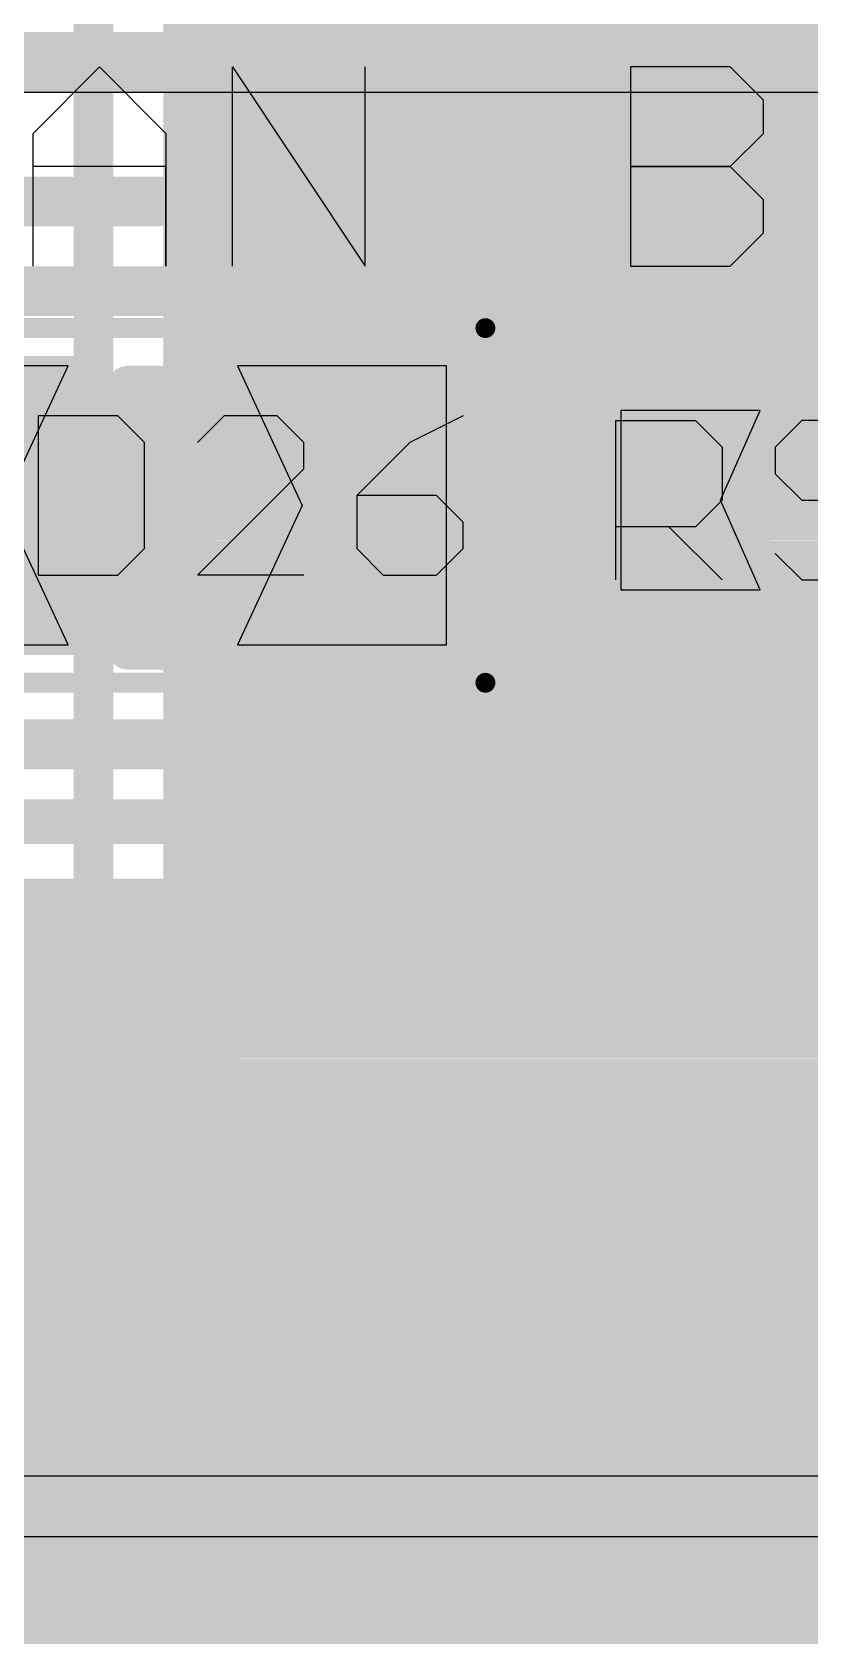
# Model space of a CAD drawing. Header units: millimetres. Extents: x 0.11 to 5.67, y 0.55 to 4.24.
# Drawn here: x 2.6691 to 2.8228, y 1.1644 to 1.4813 of the extents above; entities that cross this region are included whole.
import ezdxf

# ---------------------------------------------------------------- set-up
doc = ezdxf.new("R2010")
doc.units = ezdxf.units.MM
doc.header["$MEASUREMENT"] = 0
for name, color, linetype in [('BottomLayer', 5, 'Continuous'), ('BottomSolder', 6, 'Continuous'), ('InternalPlane1', 76, 'Continuous'), ('InternalPlane2', 16, 'Continuous'), ('Mechanical3', 76, 'Continuous'), ('MultiLayer', 9, 'Continuous'), ('PadHoleLayer', 156, 'Continuous'), ('TopLayer', 1, 'Continuous'), ('TopOverlay', 2, 'Continuous'), ('TopPaste', 8, 'Continuous'), ('TopSolder', 216, 'Continuous'), ('ViaHoleLayer', 16, 'Continuous')]:
    doc.layers.add(name, color=color, linetype=linetype)

# ---------------------------------------------------------------- blocks, each defined once
blk = doc.blocks.new('LED0805_7')
at = {"layer": 'Mechanical3'}
for p, q in [((-0.0561, 0.01771), (-0.0561, -0.00328)), ((-0.03511, -0.00328), (-0.03511, 0.01771)), ((-0.02462, 0.01771), (-0.02462, -0.01378)), ((-0.00887, 0.01771), (-0.02462, 0.01771)), ((-0.00363, 0.01246), (-0.00887, 0.01771)), ((0.01212, 0.01771), (0.00687, 0.01246)), ((0.02261, 0.01771), (0.01212, 0.01771)), ((0.02786, 0.01246), (0.02261, 0.01771)), ((0.05935, 0.01771), (0.04885, 0.01246)), ((-0.00363, -0.00853), (-0.00363, 0.01246)), ((0.02786, 0.00721), (0.02786, 0.01246)), ((0.04885, 0.01246), (0.03836, 0.00196)), ((0.00687, -0.01378), (0.02786, 0.00721)), ((0.03836, 0.00196), (0.03836, -0.00853)), ((0.0541, 0.00196), (0.03836, 0.00196)), ((0.05935, -0.00328), (0.0541, 0.00196)), ((-0.0561, -0.00328), (-0.04561, -0.01378)), ((-0.04561, -0.01378), (-0.03511, -0.00328)), ((0.05935, -0.00853), (0.05935, -0.00328)), ((-0.00887, -0.01378), (-0.00363, -0.00853)), ((0.03836, -0.00853), (0.0436, -0.01378)), ((0.0541, -0.01378), (0.05935, -0.00853)), ((-0.02462, -0.01378), (-0.00887, -0.01378)), ((0.02786, -0.01378), (0.00687, -0.01378)), ((0.0436, -0.01378), (0.0541, -0.01378))]:
    blk.add_line(p, q, dxfattribs=at)
at = {"layer": 'TopLayer'}
for points in [[(-0.06004, 0.02756), (-0.06004, -0.02756), (-0.0187, 0.02756), (-0.0187, -0.02756)], [(0.0561, -0.02756), (0.0561, 0.02756), (0.01476, -0.02756), (0.01476, 0.02756)]]:
    blk.add_solid(points, dxfattribs=at)
at = {"layer": 'TopOverlay'}
for points, const_width in [([(-0.07594, -0.03504), (-0.07594, 0.03508)], 0.00394), ([(-0.07594, 0.03504), (-0.06476, 0.03504)], 0.00394), ([(-0.06772, -0.03504), (-0.06772, 0.03504)], 0.00394), ([(-0.06772, 0.03504), (0.06378, 0.03504)], 0.00394), ([(0.06378, -0.03504), (0.06378, 0.03504)], 0.00394), ([(-0.01181, -0.01575), (-0.01181, 0.01575)], 0.005), ([(-0.01181, 0), (0.00787, 0.01575)], 0.005), ([(0.00787, -0.01575), (0.00787, 0.01575)], 0.005), ([(-0.01181, 0), (0.00787, -0.01575)], 0.005), ([(-0.07602, -0.03504), (-0.06394, -0.03504)], 0.00394), ([(-0.06772, -0.03504), (0.06378, -0.03504)], 0.00394)]:
    blk.add_lwpolyline(points, dxfattribs=dict(at, const_width=const_width))
for points, const_width in [([(-0.07693, 0.03508, 1), (-0.07496, 0.03508, 1)], 0.00197), ([(-0.07693, 0.03504, 1), (-0.07496, 0.03504, 1)], 0.00197), ([(-0.0687, 0.03504, 1), (-0.06673, 0.03504, 1)], 0.00197), ([(-0.0687, 0.03504, 1), (-0.06673, 0.03504, 1)], 0.00197), ([(-0.06575, 0.03504, 1), (-0.06378, 0.03504, 1)], 0.00197), ([(0.0628, 0.03504, 1), (0.06476, 0.03504, 1)], 0.00197), ([(0.0628, 0.03504, 1), (0.06476, 0.03504, 1)], 0.00197), ([(-0.01306, 0.01575, 1), (-0.01056, 0.01575, 1)], 0.0025), ([(0.00662, 0.01575, 1), (0.00912, 0.01575, 1)], 0.0025), ([(0.00662, 0.01575, 1), (0.00912, 0.01575, 1)], 0.0025), ([(-0.01306, 0, 1), (-0.01056, 0, 1)], 0.0025), ([(-0.01306, 0, 1), (-0.01056, 0, 1)], 0.0025), ([(-0.01306, -0.01575, 1), (-0.01056, -0.01575, 1)], 0.0025), ([(0.00662, -0.01575, 1), (0.00912, -0.01575, 1)], 0.0025), ([(0.00662, -0.01575, 1), (0.00912, -0.01575, 1)], 0.0025), ([(-0.07701, -0.03504, 1), (-0.07504, -0.03504, 1)], 0.00197), ([(-0.07693, -0.03504, 1), (-0.07496, -0.03504, 1)], 0.00197), ([(-0.0687, -0.03504, 1), (-0.06673, -0.03504, 1)], 0.00197), ([(-0.0687, -0.03504, 1), (-0.06673, -0.03504, 1)], 0.00197), ([(-0.06492, -0.03504, 1), (-0.06295, -0.03504, 1)], 0.00197), ([(0.0628, -0.03504, 1), (0.06476, -0.03504, 1)], 0.00197), ([(0.0628, -0.03504, 1), (0.06476, -0.03504, 1)], 0.00197)]:
    blk.add_lwpolyline(points, format="xyb", close=True, dxfattribs=dict(at, const_width=const_width))
at = {"layer": 'TopPaste'}
for p, q in [((-0.06004, 0.02756), (-0.06004, -0.02756)), ((-0.0187, 0.02756), (-0.06004, 0.02756)), ((-0.0315, 0), (-0.0187, 0.02756)), ((0.0561, 0.02756), (0.01476, 0.02756)), ((0.01476, 0.02756), (0.02756, 0)), ((0.0561, -0.02756), (0.0561, 0.02756)), ((-0.0187, -0.02756), (-0.0315, 0)), ((0.02756, 0), (0.01476, -0.02756)), ((-0.06004, -0.02756), (-0.0187, -0.02756)), ((0.01476, -0.02756), (0.0561, -0.02756))]:
    blk.add_line(p, q, dxfattribs=at)
at = {"layer": 'TopSolder'}
for points in [[(-0.06201, 0.02953), (-0.06201, -0.02953), (-0.01673, 0.02953), (-0.01673, -0.02953)], [(0.05807, -0.02953), (0.05807, 0.02953), (0.0128, -0.02953), (0.0128, 0.02953)]]:
    blk.add_solid(points, dxfattribs=at)
blk = doc.blocks.new('RC0603_8')
at = {"layer": 'Mechanical3'}
for p, q in [((-0.04528, -0.01575), (-0.04528, 0.01574)), ((-0.04528, 0.01574), (-0.02953, 0.01574)), ((-0.02953, 0.01574), (-0.02429, 0.01049)), ((-0.00854, 0.01574), (-0.01379, 0.01049)), ((0.00195, 0.01574), (-0.00854, 0.01574)), ((0.0072, 0.01049), (0.00195, 0.01574)), ((0.0177, 0.01049), (0.02294, 0.01574)), ((0.02294, 0.01574), (0.03344, 0.01574)), ((0.03344, 0.01574), (0.03869, 0.01049)), ((-0.02429, 0.01049), (-0.02429, -0.00001)), ((-0.01379, 0.01049), (-0.01379, 0.00524)), ((0.0072, -0.0105), (0.0072, 0.01049)), ((0.0177, -0.0105), (0.0177, 0.01049)), ((0.03869, 0.01049), (0.03869, -0.0105)), ((-0.01379, 0.00524), (-0.00854, -0.00001)), ((-0.02429, -0.00001), (-0.02953, -0.00525)), ((-0.00854, -0.00001), (0.0072, -0.00001)), ((-0.02953, -0.00525), (-0.04528, -0.00525)), ((-0.03478, -0.00525), (-0.02429, -0.01575)), ((-0.01379, -0.0105), (-0.00854, -0.01575)), ((0.00195, -0.01575), (0.0072, -0.0105)), ((0.02294, -0.01575), (0.0177, -0.0105)), ((0.03869, -0.0105), (0.03344, -0.01575)), ((-0.00854, -0.01575), (0.00195, -0.01575)), ((0.03344, -0.01575), (0.02294, -0.01575))]:
    blk.add_line(p, q, dxfattribs=at)
at = {"layer": 'TopLayer'}
for points in [[(-0.04429, -0.01772), (-0.01673, -0.01772), (-0.04429, 0.01772), (-0.01673, 0.01772)], [(0.04427, 0.01772), (0.01671, 0.01772), (0.04427, -0.01772), (0.01671, -0.01772)]]:
    blk.add_solid(points, dxfattribs=at)
at = {"layer": 'TopOverlay', "const_width": 0.00701}
for points in [[(-0.05217, 0.02559), (0.05217, 0.02559)], [(-0.05217, -0.02559), (-0.05217, 0.02559)], [(0.05217, -0.02559), (0.05217, 0.02559)], [(-0.05217, -0.02559), (0.05217, -0.02559)]]:
    blk.add_lwpolyline(points, dxfattribs=at)
at = {"layer": 'TopOverlay', "const_width": 0.0035}
for points in [[(-0.05392, 0.02559, 1), (-0.05041, 0.02559, 1)], [(-0.05392, 0.02559, 1), (-0.05041, 0.02559, 1)], [(0.05041, 0.02559, 1), (0.05392, 0.02559, 1)], [(0.05041, 0.02559, 1), (0.05392, 0.02559, 1)], [(-0.05392, -0.02559, 1), (-0.05041, -0.02559, 1)], [(-0.05392, -0.02559, 1), (-0.05041, -0.02559, 1)], [(0.05041, -0.02559, 1), (0.05392, -0.02559, 1)], [(0.05041, -0.02559, 1), (0.05392, -0.02559, 1)]]:
    blk.add_lwpolyline(points, format="xyb", close=True, dxfattribs=at)
at = {"layer": 'TopPaste'}
for p, q in [((-0.04429, 0.01772), (-0.04429, -0.01772)), ((-0.01673, 0.01772), (-0.04429, 0.01772)), ((-0.02461, 0), (-0.01673, 0.01772)), ((0.04427, 0.01772), (0.01671, 0.01772)), ((0.01671, 0.01772), (0.02458, 0)), ((0.04427, -0.01772), (0.04427, 0.01772)), ((-0.01673, -0.01772), (-0.02461, 0)), ((0.02458, 0), (0.01671, -0.01772)), ((-0.04429, -0.01772), (-0.01673, -0.01772)), ((0.01671, -0.01772), (0.04427, -0.01772))]:
    blk.add_line(p, q, dxfattribs=at)
at = {"layer": 'TopSolder'}
for points in [[(-0.04626, -0.01969), (-0.01476, -0.01969), (-0.04626, 0.01969), (-0.01476, 0.01969)], [(0.04624, 0.01969), (0.01474, 0.01969), (0.04624, -0.01969), (0.01474, -0.01969)]]:
    blk.add_solid(points, dxfattribs=at)
blk = doc.blocks.new('SCVW06A25020_35')
at = {"layer": 'BottomLayer', "const_width": 0.02362}
blk.add_lwpolyline([(0.17594, 0.38622, 1), (0.19957, 0.38622, 1)], format="xyb", close=True, dxfattribs=at)
at = {"layer": 'BottomSolder', "const_width": 0.02559}
blk.add_lwpolyline([(0.17496, 0.38622, 1), (0.20055, 0.38622, 1)], format="xyb", close=True, dxfattribs=at)
at = {"layer": 'InternalPlane1', "const_width": 0.04362}
blk.add_lwpolyline([(0.16594, 0.38622, 1), (0.20957, 0.38622, 1)], format="xyb", close=True, dxfattribs=at)
at = {"layer": 'InternalPlane2', "const_width": 0.04362}
blk.add_lwpolyline([(0.16594, 0.38622, 1), (0.20957, 0.38622, 1)], format="xyb", close=True, dxfattribs=at)
at = {"layer": 'MultiLayer', "const_width": 0.02362}
blk.add_lwpolyline([(0.17594, 0.38622, 1), (0.19957, 0.38622, 1)], format="xyb", close=True, dxfattribs=at)
at = {"layer": 'PadHoleLayer', "const_width": 0.02362}
blk.add_lwpolyline([(0.17594, 0.38622, 1), (0.19957, 0.38622, 1)], format="xyb", close=True, dxfattribs=at)
at = {"layer": 'TopLayer', "const_width": 0.02362}
blk.add_lwpolyline([(0.17594, 0.38622, 1), (0.19957, 0.38622, 1)], format="xyb", close=True, dxfattribs=at)
at = {"layer": 'TopOverlay', "const_width": 0.00787}
blk.add_lwpolyline([(-0.03469, 0.48858), (1.13461, 0.48858)], dxfattribs=at)
at = {"layer": 'TopSolder', "const_width": 0.02559}
blk.add_lwpolyline([(0.17496, 0.38622, 1), (0.20055, 0.38622, 1)], format="xyb", close=True, dxfattribs=at)

msp = doc.modelspace()

# ---------------------------------------------------------------- linework, layer by layer
at = {"layer": 'BottomLayer', "const_width": 0.00787}
for points in [[(2.6812, 1.28947), (2.6812, 1.51678)], [(2.69892, 1.30393), (2.69892, 1.49831)], [(2.69892, 1.47933), (2.86074, 1.47933)], [(2.69892, 1.47145), (2.86861, 1.47145)], [(2.69892, 1.46358), (2.87648, 1.46358)], [(2.69892, 1.4557), (2.88456, 1.4557)], [(2.69892, 1.44783), (2.98917, 1.44783)], [(2.69892, 1.43996), (2.98917, 1.43996)], [(2.69892, 1.43208), (2.98917, 1.43208)], [(2.69892, 1.42421), (2.98917, 1.42421)], [(2.69892, 1.41633), (2.98917, 1.41633)], [(2.69892, 1.40846), (2.98917, 1.40846)], [(2.69892, 1.40059), (2.98228, 1.40059)], [(2.69892, 1.39271), (2.98228, 1.39271)], [(2.69892, 1.38484), (2.98228, 1.38484)], [(2.69892, 1.37696), (2.98228, 1.37696)], [(2.69892, 1.36909), (2.98228, 1.36909)], [(2.69892, 1.36122), (2.98228, 1.36122)], [(2.69892, 1.35334), (2.98228, 1.35334)], [(2.69892, 1.34547), (2.98228, 1.34547)], [(2.69892, 1.33759), (2.98228, 1.33759)], [(2.69892, 1.32972), (2.98228, 1.32972)], [(2.69892, 1.32185), (2.98228, 1.32185)], [(2.69892, 1.31397), (3.05364, 1.31397)], [(2.69892, 1.3061), (3.05364, 1.3061)], [(2.70338, 1.29822), (3.05278, 1.29822)], [(2.6811, 1.28937), (2.6812, 1.28947)], [(2.6811, 1.28556), (2.6811, 1.28937)], [(2.70632, 1.29035), (3.05217, 1.29035)], [(2.6811, 1.28556), (2.6812, 1.28547)], [(2.70661, 1.28248), (3.05217, 1.28248)], [(2.70437, 1.2746), (3.05217, 1.2746)], [(2.69863, 1.26673), (3.05217, 1.26673)], [(2.62452, 1.25885), (2.7577, 1.25885)], [(2.78167, 1.25885), (3.05217, 1.25885)], [(2.62157, 1.25098), (2.74439, 1.25098)], [(2.79498, 1.25098), (3.05217, 1.25098)], [(2.61449, 1.24311), (2.73788, 1.24311)], [(2.80149, 1.24311), (3.05221, 1.24311)], [(2.53051, 1.23523), (2.7342, 1.23523)], [(2.80517, 1.23523), (3.05315, 1.23523)], [(2.70571, 1.22933), (2.73275, 1.22933)], [(2.80662, 1.22933), (3.05315, 1.22933)], [(2.53051, 1.22736), (2.69758, 1.22736)], [(2.53964, 1.0706), (2.69318, 1.22414)], [(2.53051, 1.21948), (2.68852, 1.21948)], [(2.53051, 1.21161), (2.68065, 1.21161)], [(2.55217, 1.05807), (2.70571, 1.21161)], [(2.7057, 1.21161), (2.7342, 1.21161)], [(2.70571, 1.21161), (2.7342, 1.21161)], [(2.80517, 1.21161), (3.41437, 1.21161)], [(2.80517, 1.21161), (3.10039, 1.21161)], [(2.53051, 1.20374), (2.67278, 1.20374)], [(2.69783, 1.20374), (2.73789, 1.20374)], [(2.80148, 1.20374), (3.42225, 1.20374)], [(2.68996, 1.19586), (2.7444, 1.19586)], [(2.79497, 1.19586), (3.43012, 1.19586)], [(2.68208, 1.18799), (2.75772, 1.18799)], [(2.78165, 1.18799), (3.438, 1.18799)], [(2.67421, 1.18011), (3.44587, 1.18011)], [(2.66633, 1.17224), (3.45374, 1.17224)], [(2.65846, 1.16437), (3.46162, 1.16437)]]:
    msp.add_lwpolyline(points, dxfattribs=at)
at = {"layer": 'BottomLayer'}
for points, const_width in [([(2.69695, 1.47933, 1), (2.70088, 1.47933, 1)], 0.00394), ([(2.69695, 1.47145, 1), (2.70088, 1.47145, 1)], 0.00394), ([(2.69695, 1.46358, 1), (2.70088, 1.46358, 1)], 0.00394), ([(2.69695, 1.4557, 1), (2.70088, 1.4557, 1)], 0.00394), ([(2.69695, 1.44783, 1), (2.70088, 1.44783, 1)], 0.00394), ([(2.69695, 1.43996, 1), (2.70088, 1.43996, 1)], 0.00394), ([(2.69695, 1.43208, 1), (2.70088, 1.43208, 1)], 0.00394), ([(2.69695, 1.42421, 1), (2.70088, 1.42421, 1)], 0.00394), ([(2.69695, 1.41633, 1), (2.70088, 1.41633, 1)], 0.00394), ([(2.69695, 1.40846, 1), (2.70088, 1.40846, 1)], 0.00394), ([(2.69695, 1.40059, 1), (2.70088, 1.40059, 1)], 0.00394), ([(2.69695, 1.39271, 1), (2.70088, 1.39271, 1)], 0.00394), ([(2.69695, 1.38484, 1), (2.70088, 1.38484, 1)], 0.00394), ([(2.69695, 1.37696, 1), (2.70088, 1.37696, 1)], 0.00394), ([(2.69695, 1.36909, 1), (2.70088, 1.36909, 1)], 0.00394), ([(2.69695, 1.36122, 1), (2.70088, 1.36122, 1)], 0.00394), ([(2.69695, 1.35334, 1), (2.70088, 1.35334, 1)], 0.00394), ([(2.69695, 1.34547, 1), (2.70088, 1.34547, 1)], 0.00394), ([(2.69695, 1.33759, 1), (2.70088, 1.33759, 1)], 0.00394), ([(2.69695, 1.32972, 1), (2.70088, 1.32972, 1)], 0.00394), ([(2.69695, 1.32185, 1), (2.70088, 1.32185, 1)], 0.00394), ([(2.69695, 1.31397, 1), (2.70088, 1.31397, 1)], 0.00394), ([(2.69695, 1.3061, 1), (2.70088, 1.3061, 1)], 0.00394), ([(2.69695, 1.30393, 1), (2.70088, 1.30393, 1)], 0.00394), ([(2.69695, 1.30393, 1), (2.70088, 1.30393, 1)], 0.00394), ([(2.70141, 1.29822, 1), (2.70535, 1.29822, 1)], 0.00394), ([(2.67529, 1.28547, 1), (2.6871, 1.28547, 1)], 0.01181), ([(2.67913, 1.28937, 1), (2.68307, 1.28937, 1)], 0.00394), ([(2.67913, 1.28937, 1), (2.68307, 1.28937, 1)], 0.00394), ([(2.67923, 1.28947, 1), (2.68317, 1.28947, 1)], 0.00394), ([(2.67923, 1.28947, 1), (2.68317, 1.28947, 1)], 0.00394), ([(2.70435, 1.29035, 1), (2.70829, 1.29035, 1)], 0.00394), ([(2.67913, 1.28556, 1), (2.68307, 1.28556, 1)], 0.00394), ([(2.67913, 1.28556, 1), (2.68307, 1.28556, 1)], 0.00394), ([(2.67923, 1.28547, 1), (2.68317, 1.28547, 1)], 0.00394), ([(2.70482, 1.28547, 1), (2.70876, 1.28547, 1)], 0.00394), ([(2.70482, 1.28547, 1), (2.70876, 1.28547, 1)], 0.00394), ([(2.70465, 1.28248, 1), (2.70858, 1.28248, 1)], 0.00394), ([(2.7024, 1.2746, 1), (2.70634, 1.2746, 1)], 0.00394), ([(2.69666, 1.26673, 1), (2.7006, 1.26673, 1)], 0.00394), ([(2.75573, 1.25885, 1), (2.75967, 1.25885, 1)], 0.00394), ([(2.7797, 1.25885, 1), (2.78364, 1.25885, 1)], 0.00394), ([(2.74243, 1.25098, 1), (2.74636, 1.25098, 1)], 0.00394), ([(2.79301, 1.25098, 1), (2.79694, 1.25098, 1)], 0.00394), ([(2.73591, 1.24311, 1), (2.73985, 1.24311, 1)], 0.00394), ([(2.79952, 1.24311, 1), (2.80346, 1.24311, 1)], 0.00394), ([(2.73223, 1.23523, 1), (2.73616, 1.23523, 1)], 0.00394), ([(2.80321, 1.23523, 1), (2.80714, 1.23523, 1)], 0.00394), ([(2.70374, 1.22933, 1), (2.70768, 1.22933, 1)], 0.00394), ([(2.70374, 1.22933, 1), (2.70768, 1.22933, 1)], 0.00394), ([(2.70374, 1.22933, 1), (2.70768, 1.22933, 1)], 0.00394), ([(2.73078, 1.22933, 1), (2.73472, 1.22933, 1)], 0.00394), ([(2.73078, 1.22933, 1), (2.73472, 1.22933, 1)], 0.00394), ([(2.73078, 1.22933, 1), (2.73472, 1.22933, 1)], 0.00394), ([(2.80465, 1.22933, 1), (2.80859, 1.22933, 1)], 0.00394), ([(2.80465, 1.22933, 1), (2.80859, 1.22933, 1)], 0.00394), ([(2.80465, 1.22933, 1), (2.80859, 1.22933, 1)], 0.00394), ([(2.69562, 1.22736, 1), (2.69955, 1.22736, 1)], 0.00394), ([(2.69121, 1.22414, 1), (2.69515, 1.22414, 1)], 0.00394), ([(2.69121, 1.22414, 1), (2.69515, 1.22414, 1)], 0.00394), ([(2.69121, 1.22414, 1), (2.69515, 1.22414, 1)], 0.00394), ([(2.68656, 1.21948, 1), (2.69049, 1.21948, 1)], 0.00394), ([(2.67868, 1.21161, 1), (2.68262, 1.21161, 1)], 0.00394), ([(2.70374, 1.21161, 1), (2.70767, 1.21161, 1)], 0.00394), ([(2.70374, 1.21161, 1), (2.70768, 1.21161, 1)], 0.00394), ([(2.70374, 1.21161, 1), (2.70768, 1.21161, 1)], 0.00394), ([(2.73223, 1.21161, 1), (2.73617, 1.21161, 1)], 0.00394), ([(2.73223, 1.21161, 1), (2.73617, 1.21161, 1)], 0.00394), ([(2.73223, 1.21161, 1), (2.73617, 1.21161, 1)], 0.00394), ([(2.73223, 1.21161, 1), (2.73617, 1.21161, 1)], 0.00394), ([(2.8032, 1.21161, 1), (2.80714, 1.21161, 1)], 0.00394), ([(2.8032, 1.21161, 1), (2.80714, 1.21161, 1)], 0.00394), ([(2.8032, 1.21161, 1), (2.80714, 1.21161, 1)], 0.00394), ([(2.8032, 1.21161, 1), (2.80714, 1.21161, 1)], 0.00394), ([(2.67081, 1.20374, 1), (2.67474, 1.20374, 1)], 0.00394), ([(2.69586, 1.20374, 1), (2.6998, 1.20374, 1)], 0.00394), ([(2.73592, 1.20374, 1), (2.73985, 1.20374, 1)], 0.00394), ([(2.79952, 1.20374, 1), (2.80345, 1.20374, 1)], 0.00394), ([(2.68799, 1.19586, 1), (2.69193, 1.19586, 1)], 0.00394), ([(2.74244, 1.19586, 1), (2.74637, 1.19586, 1)], 0.00394), ([(2.793, 1.19586, 1), (2.79693, 1.19586, 1)], 0.00394), ([(2.68011, 1.18799, 1), (2.68405, 1.18799, 1)], 0.00394), ([(2.75575, 1.18799, 1), (2.75969, 1.18799, 1)], 0.00394), ([(2.77968, 1.18799, 1), (2.78362, 1.18799, 1)], 0.00394), ([(2.67224, 1.18011, 1), (2.67618, 1.18011, 1)], 0.00394), ([(2.66437, 1.17224, 1), (2.6683, 1.17224, 1)], 0.00394)]:
    msp.add_lwpolyline(points, format="xyb", close=True, dxfattribs=dict(at, const_width=const_width))
at = {"layer": 'BottomLayer', "const_width": 0.00787}
for points in [[(2.70679, 1.28547, -1.513516), (2.66348, 1.30393)], [(2.69892, 1.30393, -0.204302), (2.70679, 1.28547)], [(2.73275, 1.22933, -0.852806), (2.80662, 1.22933)], [(2.73275, 1.22933, -0.852806), (2.80662, 1.22933)], [(2.69318, 1.22414, -0.198912), (2.70571, 1.22933)], [(2.69318, 1.22414, -0.198912), (2.70571, 1.22933)], [(2.80517, 1.21161, -0.721109), (2.7342, 1.21161)], [(2.80517, 1.21161, -0.721109), (2.7342, 1.21161)]]:
    msp.add_lwpolyline(points, format="xyb", dxfattribs=at)
at = {"layer": 'InternalPlane1', "const_width": 0.02591}
msp.add_lwpolyline([(2.66825, 1.28547, 1), (2.69415, 1.28547, 1)], format="xyb", close=True, dxfattribs=at)
at = {"layer": 'InternalPlane2'}
for p, q in [((2.40748, 1.46944), (2.70571, 1.46944)), ((2.70571, 1.46944), (3.88189, 1.46944)), ((4.06643, 1.19592), (2.32136, 1.19592)), ((2.3189, 1.184), (4.0689, 1.184))]:
    msp.add_line(p, q, dxfattribs=at)
at = {"layer": 'InternalPlane2', "const_width": 0.01181}
for points in [[(2.40748, 1.47539), (2.70571, 1.47539)], [(2.70571, 1.47539), (3.88189, 1.47539)], [(2.3189, 1.18996), (3.74705, 1.18996)]]:
    msp.add_lwpolyline(points, dxfattribs=at)
at = {"layer": 'InternalPlane2'}
for points, const_width in [([(2.70276, 1.47539, 1), (2.70866, 1.47539, 1)], 0.00591), ([(2.70276, 1.47539, 1), (2.70866, 1.47539, 1)], 0.00591), ([(2.66825, 1.28547, 1), (2.69415, 1.28547, 1)], 0.02591)]:
    msp.add_lwpolyline(points, format="xyb", close=True, dxfattribs=dict(at, const_width=const_width))
at = {"layer": 'MultiLayer', "const_width": 0.01181}
msp.add_lwpolyline([(2.67529, 1.28547, 1), (2.6871, 1.28547, 1)], format="xyb", close=True, dxfattribs=at)
at = {"layer": 'TopLayer'}
for points, const_width in [([(2.54823, 1.47638), (2.94927, 1.47638)], 0.00984), ([(2.56693, 1.44783), (2.95669, 1.44783)], 0.00984), ([(2.58465, 1.43012), (2.9626, 1.43012)], 0.00984), ([(2.68799, 1.41142), (2.69587, 1.41142)], 0.00787), ([(2.68799, 1.35925), (2.68799, 1.41142)], 0.00787), ([(2.69587, 1.35925), (2.69587, 1.41142)], 0.00787), ([(2.68799, 1.40846), (2.69587, 1.40846)], 0.00787), ([(2.68799, 1.40059), (2.69587, 1.40059)], 0.00787), ([(2.73031, 1.38776), (2.73083, 1.38827)], 0.01969), ([(2.73083, 1.38827), (2.79768, 1.38827)], 0.01969), ([(2.79768, 1.38827), (2.79819, 1.38776)], 0.01969), ([(2.68799, 1.39271), (2.69587, 1.39271)], 0.00787), ([(2.65551, 1.38776), (2.68406, 1.38776)], 0.00787), ([(2.79819, 1.38776), (2.79921, 1.38878)], 0.00984), ([(2.68799, 1.38484), (2.69587, 1.38484)], 0.00787), ([(2.68799, 1.37696), (2.69587, 1.37696)], 0.00787), ([(2.68799, 1.36909), (2.69587, 1.36909)], 0.00787), ([(2.68799, 1.36122), (2.69587, 1.36122)], 0.00787), ([(2.68799, 1.35925), (2.69587, 1.35925)], 0.00787), ([(2.54035, 1.34055), (2.94488, 1.34055)], 0.00984), ([(2.57677, 1.3248), (2.95301, 1.3248)], 0.00787), ([(2.60728, 1.30906), (2.95814, 1.30906)], 0.00984), ([(2.6812, 1.28547), (2.87103, 1.28547)], 0.00787), ([(2.60036, 1.26283), (2.85824, 1.26283)], 0.00984), ([(2.61449, 1.24311), (2.73788, 1.24311)], 0.00787), ([(2.6158, 1.24413), (2.73854, 1.24413)], 0.00787), ([(2.80084, 1.24413), (2.85049, 1.24413)], 0.00787), ([(2.80149, 1.24311), (2.85151, 1.24311)], 0.00787), ([(2.55991, 1.23523), (2.7342, 1.23523)], 0.00787), ([(2.80517, 1.23523), (2.85938, 1.23523)], 0.00787), ([(2.55067, 1.22736), (2.73249, 1.22736)], 0.00787), ([(2.80688, 1.22736), (2.86726, 1.22736)], 0.00787), ([(2.48117, 1.21948), (2.73249, 1.21948)], 0.00787), ([(2.80688, 1.21948), (2.87513, 1.21948)], 0.00787), ([(2.47329, 1.21161), (2.7342, 1.21161)], 0.00787), ([(2.80517, 1.21161), (2.88576, 1.21161)], 0.00787), ([(2.46542, 1.20374), (2.73789, 1.20374)], 0.00787), ([(2.80148, 1.20374), (3.36135, 1.20374)], 0.00787), ([(2.45755, 1.19586), (2.7444, 1.19586)], 0.00787), ([(2.79497, 1.19586), (3.36923, 1.19586)], 0.00787), ([(2.45276, 1.18799), (2.75772, 1.18799)], 0.00787), ([(2.78165, 1.18799), (3.3771, 1.18799)], 0.00787), ([(2.52325, 1.18011), (3.38497, 1.18011)], 0.00787), ([(2.52959, 1.17224), (3.39285, 1.17224)], 0.00787), ([(2.53218, 1.16437), (3.40072, 1.16437)], 0.00787)]:
    msp.add_lwpolyline(points, dxfattribs=dict(at, const_width=const_width))
for points, const_width in [([(2.68602, 1.41142, 1), (2.68996, 1.41142, 1)], 0.00394), ([(2.68602, 1.41142, 1), (2.68996, 1.41142, 1)], 0.00394), ([(2.6939, 1.41142, 1), (2.69783, 1.41142, 1)], 0.00394), ([(2.6939, 1.41142, 1), (2.69783, 1.41142, 1)], 0.00394), ([(2.68602, 1.40846, 1), (2.68996, 1.40846, 1)], 0.00394), ([(2.6939, 1.40846, 1), (2.69783, 1.40846, 1)], 0.00394), ([(2.68602, 1.40059, 1), (2.68996, 1.40059, 1)], 0.00394), ([(2.6939, 1.40059, 1), (2.69783, 1.40059, 1)], 0.00394), ([(2.72591, 1.38827, 1), (2.73575, 1.38827, 1)], 0.00984), ([(2.72591, 1.38827, 1), (2.73575, 1.38827, 1)], 0.00984), ([(2.79276, 1.38827, 1), (2.8026, 1.38827, 1)], 0.00984), ([(2.79276, 1.38827, 1), (2.8026, 1.38827, 1)], 0.00984), ([(2.68602, 1.39271, 1), (2.68996, 1.39271, 1)], 0.00394), ([(2.6939, 1.39271, 1), (2.69783, 1.39271, 1)], 0.00394), ([(2.72539, 1.38776, 1), (2.73524, 1.38776, 1)], 0.00984), ([(2.79327, 1.38776, 1), (2.80311, 1.38776, 1)], 0.00984), ([(2.68209, 1.38776, 1), (2.68602, 1.38776, 1)], 0.00394), ([(2.79573, 1.38776, 1), (2.80065, 1.38776, 1)], 0.00492), ([(2.79675, 1.38878, 1), (2.80167, 1.38878, 1)], 0.00492), ([(2.68602, 1.38484, 1), (2.68996, 1.38484, 1)], 0.00394), ([(2.6939, 1.38484, 1), (2.69783, 1.38484, 1)], 0.00394), ([(2.68602, 1.37696, 1), (2.68996, 1.37696, 1)], 0.00394), ([(2.6939, 1.37696, 1), (2.69783, 1.37696, 1)], 0.00394), ([(2.68602, 1.36909, 1), (2.68996, 1.36909, 1)], 0.00394), ([(2.6939, 1.36909, 1), (2.69783, 1.36909, 1)], 0.00394), ([(2.68602, 1.36122, 1), (2.68996, 1.36122, 1)], 0.00394), ([(2.68602, 1.35925, 1), (2.68996, 1.35925, 1)], 0.00394), ([(2.68602, 1.35925, 1), (2.68996, 1.35925, 1)], 0.00394), ([(2.6939, 1.36122, 1), (2.69783, 1.36122, 1)], 0.00394), ([(2.6939, 1.35925, 1), (2.69783, 1.35925, 1)], 0.00394), ([(2.6939, 1.35925, 1), (2.69783, 1.35925, 1)], 0.00394), ([(2.67529, 1.28547, 1), (2.6871, 1.28547, 1)], 0.01181), ([(2.67923, 1.28547, 1), (2.68317, 1.28547, 1)], 0.00394), ([(2.73591, 1.24311, 1), (2.73985, 1.24311, 1)], 0.00394), ([(2.73657, 1.24413, 1), (2.7405, 1.24413, 1)], 0.00394), ([(2.73657, 1.24413, 1), (2.7405, 1.24413, 1)], 0.00394), ([(2.73657, 1.24413, 1), (2.7405, 1.24413, 1)], 0.00394), ([(2.79887, 1.24413, 1), (2.8028, 1.24413, 1)], 0.00394), ([(2.79887, 1.24413, 1), (2.8028, 1.24413, 1)], 0.00394), ([(2.79887, 1.24413, 1), (2.8028, 1.24413, 1)], 0.00394), ([(2.79952, 1.24311, 1), (2.80346, 1.24311, 1)], 0.00394), ([(2.73223, 1.23523, 1), (2.73616, 1.23523, 1)], 0.00394), ([(2.80321, 1.23523, 1), (2.80714, 1.23523, 1)], 0.00394), ([(2.73052, 1.22736, 1), (2.73446, 1.22736, 1)], 0.00394), ([(2.80491, 1.22736, 1), (2.80885, 1.22736, 1)], 0.00394), ([(2.80512, 1.22343, 1), (2.80906, 1.22343, 1)], 0.00394), ([(2.80512, 1.22343, 1), (2.80906, 1.22343, 1)], 0.00394), ([(2.80512, 1.22343, 1), (2.80906, 1.22343, 1)], 0.00394), ([(2.80512, 1.22343, 1), (2.80906, 1.22343, 1)], 0.00394), ([(2.73052, 1.21948, 1), (2.73446, 1.21948, 1)], 0.00394), ([(2.80491, 1.21948, 1), (2.80885, 1.21948, 1)], 0.00394), ([(2.73223, 1.21161, 1), (2.73617, 1.21161, 1)], 0.00394), ([(2.8032, 1.21161, 1), (2.80714, 1.21161, 1)], 0.00394), ([(2.73592, 1.20374, 1), (2.73985, 1.20374, 1)], 0.00394), ([(2.79952, 1.20374, 1), (2.80345, 1.20374, 1)], 0.00394), ([(2.74244, 1.19586, 1), (2.74637, 1.19586, 1)], 0.00394), ([(2.793, 1.19586, 1), (2.79693, 1.19586, 1)], 0.00394), ([(2.75575, 1.18799, 1), (2.75969, 1.18799, 1)], 0.00394), ([(2.77968, 1.18799, 1), (2.78362, 1.18799, 1)], 0.00394)]:
    msp.add_lwpolyline(points, format="xyb", close=True, dxfattribs=dict(at, const_width=const_width))
at = {"layer": 'TopLayer', "const_width": 0.00787}
for points in [[(2.80709, 1.22343, -1.346591), (2.73854, 1.24413)], [(2.80709, 1.22343, -1.346591), (2.73854, 1.24413)], [(2.80084, 1.24413, -0.1477), (2.80709, 1.22343)], [(2.80084, 1.24413, -0.1477), (2.80709, 1.22343)]]:
    msp.add_lwpolyline(points, format="xyb", dxfattribs=at)
at = {"layer": 'TopOverlay'}
for p, q in [((2.66928, 1.46128), (2.6824, 1.4744)), ((2.6824, 1.4744), (2.69552, 1.46128)), ((2.70864, 1.43504), (2.70864, 1.4744)), ((2.70864, 1.4744), (2.73487, 1.43504)), ((2.73487, 1.43504), (2.73487, 1.4744)), ((2.78735, 1.4744), (2.78735, 1.43504)), ((2.80703, 1.4744), (2.78735, 1.4744)), ((2.81359, 1.46784), (2.80703, 1.4744)), ((2.81359, 1.46128), (2.81359, 1.46784)), ((2.66928, 1.43504), (2.66928, 1.46128)), ((2.69552, 1.46128), (2.69552, 1.43504)), ((2.80703, 1.45472), (2.81359, 1.46128)), ((2.69552, 1.45472), (2.66928, 1.45472)), ((2.69552, 1.43504), (2.69552, 1.45472)), ((2.80703, 1.45472), (2.78735, 1.45472)), ((2.78735, 1.45472), (2.80703, 1.45472)), ((2.81359, 1.44816), (2.80703, 1.45472)), ((2.81359, 1.4416), (2.81359, 1.44816)), ((2.80703, 1.43504), (2.81359, 1.4416)), ((2.78735, 1.43504), (2.80703, 1.43504))]:
    msp.add_line(p, q, dxfattribs=at)
at = {"layer": 'ViaHoleLayer', "const_width": 0.00591}
msp.add_lwpolyline([(2.67825, 1.28547, 1), (2.68415, 1.28547, 1)], format="xyb", close=True, dxfattribs=at)

# ---------------------------------------------------------------- block references
at = {"rotation": 360}
for name, p in [('LED0805_7', (2.69488, 1.38776)), ('RC0603_8', (2.82972, 1.38878)), ('SCVW06A25020_35', (2.58193, 0.8372))]:
    msp.add_blockref(name, p, dxfattribs=at)

doc.saveas('drawing.dxf')
